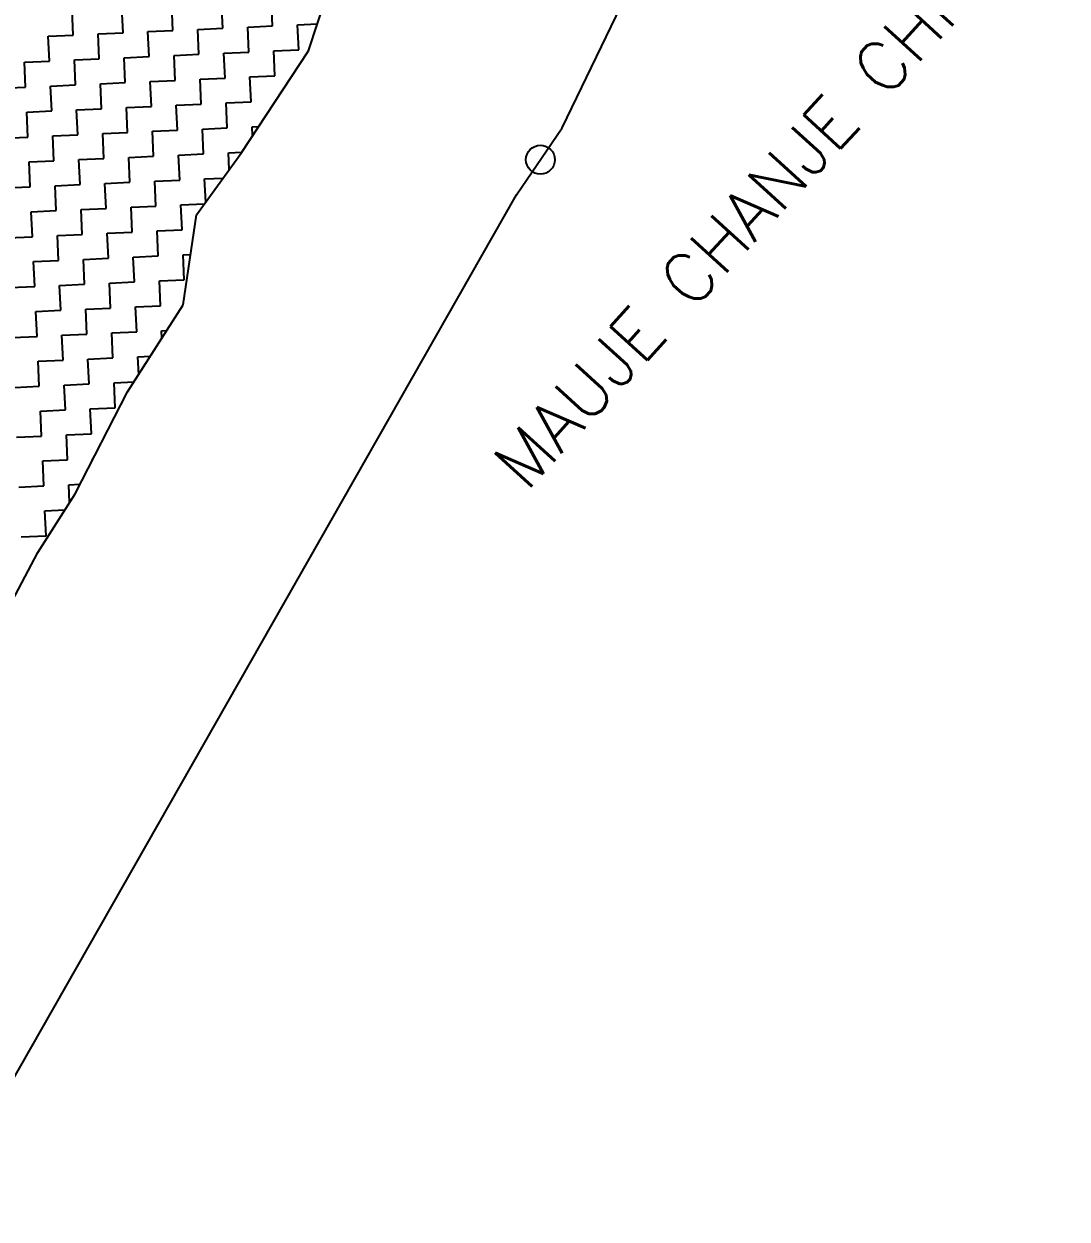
# Model space of a CAD drawing. Header units: metres. Extents: x 280741 to 282709, y 2085398 to 2088597.
# Drawn here: x 282309.3 to 282572, y 2086234.6 to 2086535.6 of the extents above; entities that cross this region are included whole.
import ezdxf
from ezdxf.enums import TextEntityAlignment as Align

# ---------------------------------------------------------------- set-up
doc = ezdxf.new("R2010")
doc.units = ezdxf.units.M
for name, color, linetype in [('POLY_HATCH', 12, 'Continuous'), ('TEXT_MAPOUT', 7, 'Continuous'), ('V_BOUND_LINE', 7, 'Continuous')]:
    doc.layers.add(name, color=color, linetype=linetype)
doc.styles.get("Standard").update_dxf_attribs({"font": 'simplex.shx'})

msp = doc.modelspace()

# ---------------------------------------------------------------- linework, layer by layer
msp.add_circle((282439.34, 2086501.38), 3.64)
at = {"layer": 'POLY_HATCH'}
for p, q in [((282380.94, 2086528.8), (282388.09, 2086550.4)), ((282363.96, 2086503), (282380.94, 2086528.8)), ((282352.77, 2086487.48), (282363.96, 2086503)), ((282349.43, 2086464.8), (282352.77, 2086487.48)), ((282335.4, 2086442.89), (282349.43, 2086464.8)), ((282322.18, 2086417.26), (282335.4, 2086442.89)), ((282312.84, 2086402.44), (282322.18, 2086417.26)), ((282300.38, 2086378.99), (282312.84, 2086402.44))]:
    msp.add_line(p, q, dxfattribs=at)
at = {"layer": 'POLY_HATCH', "linetype": 'Continuous'}
for p, q in [((282321.7, 2086532.77), (282321.42, 2086539.05)), ((282334.26, 2086533.34), (282333.97, 2086539.62)), ((282346.81, 2086533.92), (282346.52, 2086540.19)), ((282359.36, 2086534.49), (282359.07, 2086540.77)), ((282371.91, 2086535.06), (282371.64, 2086540.97)), ((282365.64, 2086534.78), (282371.91, 2086535.06)), ((282378.19, 2086535.35), (282383.18, 2086535.58)), ((282378.48, 2086529.07), (282378.19, 2086535.35)), ((282315.43, 2086532.48), (282321.7, 2086532.77)), ((282315.71, 2086526.21), (282315.43, 2086532.48)), ((282327.98, 2086533.06), (282334.26, 2086533.34)), ((282328.27, 2086526.78), (282327.98, 2086533.06)), ((282340.53, 2086533.63), (282346.81, 2086533.92)), ((282340.82, 2086527.35), (282340.53, 2086533.63)), ((282353.08, 2086534.2), (282359.36, 2086534.49)), ((282353.37, 2086527.93), (282353.08, 2086534.2)), ((282365.92, 2086528.5), (282365.64, 2086534.78)), ((282372.2, 2086528.79), (282378.48, 2086529.07)), ((282309.44, 2086525.92), (282315.71, 2086526.21)), ((282321.99, 2086526.49), (282328.27, 2086526.78)), ((282322.28, 2086520.22), (282321.99, 2086526.49)), ((282334.54, 2086527.07), (282340.82, 2086527.35)), ((282334.83, 2086520.79), (282334.54, 2086527.07)), ((282347.09, 2086527.64), (282353.37, 2086527.93)), ((282347.38, 2086521.36), (282347.09, 2086527.64)), ((282359.65, 2086528.21), (282365.92, 2086528.5)), ((282359.93, 2086521.94), (282359.65, 2086528.21)), ((282372.49, 2086522.51), (282372.2, 2086528.79)), ((282309.72, 2086519.64), (282309.44, 2086525.92)), ((282316, 2086519.93), (282322.28, 2086520.22)), ((282328.55, 2086520.5), (282334.83, 2086520.79)), ((282328.84, 2086514.23), (282328.55, 2086520.5)), ((282341.1, 2086521.08), (282347.38, 2086521.36)), ((282341.39, 2086514.8), (282341.1, 2086521.08)), ((282353.66, 2086521.65), (282359.93, 2086521.94)), ((282353.94, 2086515.37), (282353.66, 2086521.65)), ((282366.21, 2086522.22), (282372.49, 2086522.51)), ((282366.5, 2086515.95), (282366.21, 2086522.22)), ((282303.45, 2086519.36), (282309.72, 2086519.64)), ((282316.29, 2086513.66), (282316, 2086519.93)), ((282322.56, 2086513.94), (282328.84, 2086514.23)), ((282335.12, 2086514.51), (282341.39, 2086514.8)), ((282335.4, 2086508.24), (282335.12, 2086514.51)), ((282347.67, 2086515.09), (282353.94, 2086515.37)), ((282347.95, 2086508.81), (282347.67, 2086515.09)), ((282360.22, 2086515.66), (282366.5, 2086515.95)), ((282360.51, 2086509.38), (282360.22, 2086515.66)), ((282310.01, 2086513.37), (282316.29, 2086513.66)), ((282310.3, 2086507.09), (282310.01, 2086513.37)), ((282322.85, 2086507.67), (282322.56, 2086513.94)), ((282329.13, 2086507.95), (282335.4, 2086508.24)), ((282341.68, 2086508.53), (282347.95, 2086508.81)), ((282341.96, 2086502.25), (282341.68, 2086508.53)), ((282354.23, 2086509.1), (282360.51, 2086509.38)), ((282354.52, 2086502.82), (282354.23, 2086509.1)), ((282366.78, 2086509.67), (282368.4, 2086509.75)), ((282366.88, 2086507.45), (282366.78, 2086509.67)), ((282304.02, 2086506.81), (282310.3, 2086507.09)), ((282316.57, 2086507.38), (282322.85, 2086507.67)), ((282316.86, 2086501.1), (282316.57, 2086507.38)), ((282329.41, 2086501.68), (282329.13, 2086507.95)), ((282335.69, 2086501.96), (282341.96, 2086502.25)), ((282335.97, 2086495.69), (282335.69, 2086501.96)), ((282348.24, 2086502.54), (282354.52, 2086502.82)), ((282348.53, 2086496.26), (282348.24, 2086502.54)), ((282360.79, 2086503.11), (282364.13, 2086503.26)), ((282360.99, 2086498.88), (282360.79, 2086503.11)), ((282310.58, 2086500.82), (282316.86, 2086501.1)), ((282310.87, 2086494.54), (282310.58, 2086500.82)), ((282323.14, 2086501.39), (282329.41, 2086501.68)), ((282323.42, 2086495.11), (282323.14, 2086501.39)), ((282342.25, 2086495.97), (282348.53, 2086496.26)), ((282342.54, 2086489.7), (282342.25, 2086495.97)), ((282354.8, 2086496.55), (282359.46, 2086496.76)), ((282355.07, 2086490.67), (282354.8, 2086496.55)), ((282304.59, 2086494.25), (282310.87, 2086494.54)), ((282317.15, 2086494.83), (282323.42, 2086495.11)), ((282317.43, 2086488.55), (282317.15, 2086494.83)), ((282329.7, 2086495.4), (282335.97, 2086495.69)), ((282329.99, 2086489.12), (282329.7, 2086495.4)), ((282348.81, 2086489.98), (282354.78, 2086490.25)), ((282349.1, 2086483.71), (282348.81, 2086489.98)), ((282311.16, 2086488.26), (282317.43, 2086488.55)), ((282311.44, 2086481.99), (282311.16, 2086488.26)), ((282323.71, 2086488.84), (282329.99, 2086489.12)), ((282324, 2086482.56), (282323.71, 2086488.84)), ((282336.26, 2086489.41), (282342.54, 2086489.7)), ((282336.55, 2086483.13), (282336.26, 2086489.41)), ((282305.17, 2086481.7), (282311.44, 2086481.99)), ((282317.72, 2086482.27), (282324, 2086482.56)), ((282318.01, 2086476), (282317.72, 2086482.27)), ((282330.27, 2086482.85), (282336.55, 2086483.13)), ((282330.56, 2086476.57), (282330.27, 2086482.85)), ((282342.82, 2086483.42), (282349.1, 2086483.71)), ((282343.11, 2086477.14), (282342.82, 2086483.42)), ((282311.73, 2086475.71), (282318.01, 2086476)), ((282312.02, 2086469.43), (282311.73, 2086475.71)), ((282324.28, 2086476.28), (282330.56, 2086476.57)), ((282324.57, 2086470.01), (282324.28, 2086476.28)), ((282336.83, 2086476.86), (282343.11, 2086477.14)), ((282337.12, 2086470.58), (282336.83, 2086476.86)), ((282349.39, 2086477.43), (282351.3, 2086477.52)), ((282349.67, 2086471.15), (282349.39, 2086477.43)), ((282305.74, 2086469.15), (282312.02, 2086469.43)), ((282318.29, 2086469.72), (282324.57, 2086470.01)), ((282318.58, 2086463.44), (282318.29, 2086469.72)), ((282330.85, 2086470.29), (282337.12, 2086470.58)), ((282331.13, 2086464.02), (282330.85, 2086470.29)), ((282343.4, 2086470.87), (282349.67, 2086471.15)), ((282343.68, 2086464.59), (282343.4, 2086470.87)), ((282312.3, 2086463.16), (282318.58, 2086463.44)), ((282312.59, 2086456.88), (282312.3, 2086463.16)), ((282324.86, 2086463.73), (282331.13, 2086464.02)), ((282325.14, 2086457.45), (282324.86, 2086463.73)), ((282337.41, 2086464.3), (282343.68, 2086464.59)), ((282337.69, 2086458.03), (282337.41, 2086464.3)), ((282306.31, 2086456.59), (282312.59, 2086456.88)), ((282318.87, 2086457.17), (282325.14, 2086457.45)), ((282319.15, 2086450.89), (282318.87, 2086457.17)), ((282331.42, 2086457.74), (282337.69, 2086458.03)), ((282331.7, 2086451.46), (282331.42, 2086457.74)), ((282343.97, 2086458.31), (282345.32, 2086458.38)), ((282344.06, 2086456.41), (282343.97, 2086458.31)), ((282312.88, 2086450.61), (282319.15, 2086450.89)), ((282325.43, 2086451.18), (282331.7, 2086451.46)), ((282325.72, 2086444.9), (282325.43, 2086451.18)), ((282337.98, 2086451.75), (282341.17, 2086451.9)), ((282338.19, 2086447.24), (282337.98, 2086451.75)), ((282313.16, 2086444.33), (282312.88, 2086450.61)), ((282319.44, 2086444.62), (282325.72, 2086444.9)), ((282331.99, 2086445.19), (282337.02, 2086445.42)), ((282332.28, 2086438.91), (282331.99, 2086445.19)), ((282306.89, 2086444.04), (282313.16, 2086444.33)), ((282319.73, 2086438.34), (282319.44, 2086444.62)), ((282326, 2086438.63), (282332.28, 2086438.91)), ((282313.45, 2086438.05), (282319.73, 2086438.34)), ((282313.74, 2086431.78), (282313.45, 2086438.05)), ((282326.29, 2086432.35), (282326, 2086438.63)), ((282307.46, 2086431.49), (282313.74, 2086431.78)), ((282320.01, 2086432.06), (282326.29, 2086432.35)), ((282320.3, 2086425.79), (282320.01, 2086432.06)), ((282314.02, 2086425.5), (282320.3, 2086425.79)), ((282314.31, 2086419.22), (282314.02, 2086425.5)), ((282326.57, 2086426.07), (282326.73, 2086426.08)), ((282326.59, 2086425.8), (282326.57, 2086426.07)), ((282308.03, 2086418.94), (282314.31, 2086419.22)), ((282320.59, 2086419.51), (282323.41, 2086419.64)), ((282320.79, 2086415.06), (282320.59, 2086419.51)), ((282314.6, 2086412.95), (282319.6, 2086413.18)), ((282314.88, 2086406.67), (282314.6, 2086412.95)), ((282308.61, 2086406.38), (282314.88, 2086406.67))]:
    msp.add_line(p, q, dxfattribs=at)
at = {"layer": 'V_BOUND_LINE'}
for p, q in [((282444.8, 2086509.4), (282521.56, 2086668.12)), ((282433.34, 2086492.57), (282444.8, 2086509.4)), ((282286.49, 2086234.56), (282433.34, 2086492.57))]:
    msp.add_line(p, q, dxfattribs=at)

# ---------------------------------------------------------------- texts
at = {"layer": 'TEXT_MAPOUT'}
msp.add_text('MAUJE CHANJE CHI SHIV', height=12.5657, rotation=47.5978, dxfattribs=at).set_placement((282505.5, 2086493.84), align=Align.CENTER)

doc.saveas('drawing.dxf')
